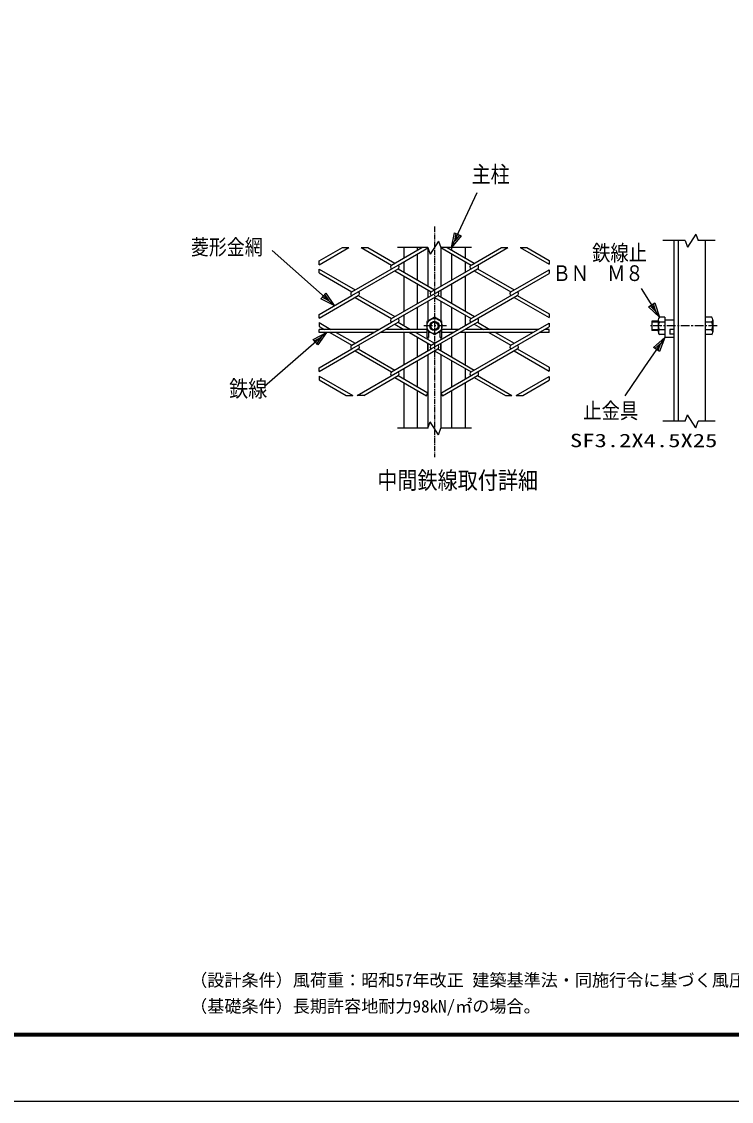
# Model space of a CAD drawing. Units: millimetres, scale not verified. Extents: x -4455 to 4455, y -3150 to 3150.
# Drawn here: x 402 to 2444, y -3150 to -45 of the extents above; entities that cross this region are included whole.
import ezdxf
from ezdxf.enums import TextEntityAlignment as Align

# ---------------------------------------------------------------- set-up
doc = ezdxf.new("R2010")
doc.units = ezdxf.units.MM
doc.header["$LTSCALE"] = 20
doc.linetypes.add('USER1', pattern=[1.125, 0.75, -0.125, 0.125, -0.125])
doc.linetypes.add('USER4', pattern=[2, 1.25, -0.25, 0.25, -0.25])
for name, color, linetype, lineweight in [('0-0_1', 7, 'Continuous', 25), ('0-1_2', 7, 'Continuous', 25), ('0-2_0', 4, 'Continuous', 25), ('0-4_EXTCNT-LMEC0', 2, 'Continuous', 25), ('0-7_WAKU', 7, 'Continuous', 25)]:
    doc.layers.add(name, color=color, linetype=linetype, lineweight=lineweight)
doc.layers.add('0-9_D-TTL-TXT', color=7, linetype='Continuous')
doc.styles.add('ＭＳ ゴシック', font='')
doc.styles.get('ＭＳ ゴシック').set_extended_font_data('MS Gothic')

# ---------------------------------------------------------------- blocks, each defined once
blk = doc.blocks.new('C42')
at = {"layer": '0-0_1', "color": 4}
blk.add_line((116716.1, 37343.7), (113134.7, 40506.1), dxfattribs=at)
blk.add_lwpolyline([(116225.5, 38057.1), (116716.1, 37343.7), (115947.5, 37742.3)], close=True, dxfattribs=at)
blk.add_lwpolyline([(116156, 37978.4), (116401.3, 37621.7), (116017, 37821)], dxfattribs=at)
blk = doc.blocks.new('C45')
at = {"layer": '0-0_1', "color": 4}
blk.add_line((116273, 35797.2), (112704.2, 32689.8), dxfattribs=at)
blk.add_lwpolyline([(115501.6, 35404), (116273, 35797.2), (115777.4, 35087.3)], close=True, dxfattribs=at)
blk.add_lwpolyline([(115570.5, 35324.8), (115956.2, 35521.4), (115708.4, 35166.4)], dxfattribs=at)
blk = doc.blocks.new('C44')
at = {"layer": '0-0_1', "color": 4}
blk.add_line((135729.1, 35507.4), (134573.6, 33820.7), dxfattribs=at)
blk.add_lwpolyline([(135081.1, 34933.1), (135729.1, 35507.4), (135427.6, 34695.7)], close=True, dxfattribs=at)
blk.add_lwpolyline([(135167.7, 34873.7), (135491.7, 35160.9), (135341, 34755.1)], dxfattribs=at)
blk = doc.blocks.new('C43')
at = {"layer": '0-0_1', "color": 4}
blk.add_line((135422.4, 36674), (134398.6, 38324.4), dxfattribs=at)
blk.add_lwpolyline([(135158.1, 37498.6), (135422.4, 36674), (134801.2, 37277.1)], close=True, dxfattribs=at)
blk.add_lwpolyline([(135068.9, 37443.2), (135201, 37030.9), (134890.4, 37332.5)], dxfattribs=at)
blk = doc.blocks.new('C41')
at = {"layer": '0-0_1', "color": 4}
blk.add_line((123468.4, 40684.1), (124940, 43849.3), dxfattribs=at)
blk.add_lwpolyline([(124013, 41357.3), (123468.4, 40684.1), (123632.1, 41534.4)], close=True, dxfattribs=at)
blk.add_lwpolyline([(123917.8, 41401.6), (123645.5, 41065), (123727.4, 41490.1)], dxfattribs=at)

msp = doc.modelspace()

# ---------------------------------------------------------------- linework, layer by layer
at = {"layer": '0-0_1', "color": 4, "linetype": 'USER1'}
msp.add_line((1589.79, -634.46), (1589.79, -1297.06), dxfattribs=at)
at = {"layer": '0-0_1', "color": 4}
for p, q in [((1601.64, -676.01), (1577.95, -713.26)), ((1601.64, -676.01), (1608.42, -694.64)), ((2311.08, -674.64), (2247.1, -674.64)), ((2311.08, -674.64), (2317.86, -693.26)), ((2341.55, -656.01), (2317.86, -693.26)), ((2341.55, -656.01), (2348.33, -674.64)), ((2397.66, -674.64), (2348.33, -674.64)), ((1324.87, -694.64), (1343.5, -694.64)), ((1379.09, -694.64), (1397.71, -694.64)), ((1571.17, -694.64), (1483.13, -694.64)), ((1571.17, -694.64), (1577.95, -713.26)), ((1696.46, -694.64), (1608.42, -694.64)), ((1782.51, -694.64), (1801.13, -694.64)), ((1836.73, -694.64), (1855.35, -694.64)), ((1258.08, -743.95), (1258.08, -733.2)), ((1919.61, -731.74), (1919.61, -742.49)), ((1258.08, -767.63), (1258.08, -756.88)), ((1919.61, -758.34), (1919.61, -769.09)), ((1258.08, -897.56), (1258.08, -886.81)), ((1919.61, -885.35), (1919.61, -896.1)), ((1258.08, -910.49), (1258.08, -921.25)), ((1258.08, -938.98), (1258.08, -929.98)), ((1919.61, -911.95), (1919.61, -922.71)), ((1919.61, -938.98), (1919.61, -929.98)), ((2233.97, -909.47), (2215.63, -909.47)), ((2233.97, -930.81), (2215.63, -930.81)), ((1258.08, -1051.17), (1258.08, -1040.42)), ((1919.61, -1038.96), (1919.61, -1049.72)), ((1258.08, -1064.11), (1258.08, -1074.86)), ((1919.61, -1065.57), (1919.61, -1076.32)), ((1566.51, -1120.82), (1571.17, -1112.76)), ((1608.42, -1113.13), (1613.07, -1121.19)), ((1336.23, -1119.98), (1354.86, -1119.98)), ((1386.35, -1119.98), (1367.73, -1119.98)), ((1793.87, -1119.98), (1812.49, -1119.98)), ((1825.36, -1119.98), (1843.99, -1119.98)), ((2311.08, -1194.32), (2317.86, -1175.7)), ((2341.55, -1212.95), (2317.86, -1175.7)), ((1571.17, -1214.32), (1577.95, -1195.7)), ((1601.64, -1232.95), (1577.95, -1195.7)), ((2311.08, -1194.32), (2247.1, -1194.32)), ((2341.55, -1212.95), (2348.33, -1194.32)), ((2397.66, -1194.32), (2348.33, -1194.32)), ((1571.17, -1214.32), (1483.13, -1214.32)), ((1601.64, -1232.95), (1608.42, -1214.32)), ((1696.46, -1214.32), (1608.42, -1214.32))]:
    msp.add_line(p, q, dxfattribs=at)
at = {"layer": '0-0_1'}
for p, q in [((2278.97, -674.64), (2278.97, -1194.32)), ((2290.97, -674.64), (2290.97, -1194.32)), ((2368.97, -674.64), (2368.97, -1194.32)), ((1258.08, -743.95), (1343.5, -694.64)), ((1258.08, -733.2), (1324.87, -694.64)), ((1379.09, -694.64), (1466.39, -745.04)), ((1397.71, -694.64), (1475.7, -739.66)), ((1466.39, -745.04), (1553.69, -694.64)), ((1485.01, -745.04), (1572.31, -694.64)), ((1501.75, -694.64), (1501.75, -724.62)), ((1540.34, -694.64), (1540.34, -702.34)), ((1540.34, -713.1), (1540.34, -787.73)), ((1571.17, -694.64), (1571.17, -805.53)), ((1608.42, -694.64), (1608.42, -805.9)), ((1626.53, -694.64), (1704.52, -739.66)), ((1639.27, -694.64), (1639.27, -701.99)), ((1639.27, -712.74), (1639.27, -788.09)), ((1677.84, -694.64), (1677.84, -724.26)), ((1713.83, -745.04), (1801.13, -694.64)), ((1836.73, -694.64), (1919.61, -742.49)), ((1855.35, -694.64), (1919.61, -731.74)), ((1351.98, -821.85), (1485.01, -745.04)), ((1501.75, -735.38), (1501.75, -765.45)), ((1580.8, -821.85), (1713.83, -745.04)), ((1677.84, -735.01), (1677.84, -765.82)), ((1258.08, -756.88), (1361.29, -816.47)), ((1258.08, -767.63), (1351.98, -821.85)), ((1351.98, -832.6), (1485.01, -755.79)), ((1475.7, -761.17), (1580.8, -821.85)), ((1485.01, -755.79), (1590.11, -816.47)), ((1501.75, -776.21), (1501.75, -878.24)), ((1599.42, -821.85), (1713.83, -755.79)), ((1695.21, -898.65), (1919.61, -769.09)), ((1704.52, -761.17), (1809.62, -821.84)), ((1713.83, -755.79), (1818.93, -816.47)), ((1809.62, -821.84), (1919.61, -758.34)), ((1540.34, -798.48), (1540.33, -855.96)), ((1639.27, -798.84), (1639.27, -855.6)), ((1677.84, -776.57), (1677.84, -877.87)), ((1258.08, -886.81), (1351.98, -832.6)), ((1258.08, -897.56), (1370.6, -832.6)), ((1361.29, -837.97), (1466.39, -898.65)), ((1370.6, -832.6), (1475.7, -893.28)), ((1466.39, -898.65), (1599.42, -821.85)), ((1466.39, -909.4), (1599.42, -832.6)), ((1571.17, -816.29), (1571.17, -838.16)), ((1580.8, -975.46), (1828.24, -832.6)), ((1590.11, -837.97), (1695.21, -898.65)), ((1704.95, -893.52), (1599.42, -832.6)), ((1608.42, -816.65), (1608.42, -837.79)), ((1818.93, -837.97), (1919.61, -896.1)), ((1828.24, -832.6), (1919.61, -885.35)), ((1540.33, -866.71), (1540.33, -929.98)), ((1571.17, -848.91), (1571.17, -905.89)), ((1608.42, -848.54), (1608.42, -905.89)), ((1639.27, -866.36), (1639.27, -929.98)), ((1501.75, -888.99), (1501.75, -919.07)), ((1589.79, -895.14), (1568.14, -907.64)), ((1611.44, -907.64), (1589.79, -895.14)), ((1677.84, -888.62), (1677.84, -919.43)), ((2252.3, -895.14), (2236.97, -895.14)), ((2252.3, -895.14), (2252.3, -953.47)), ((2387.63, -895.14), (2368.97, -895.14)), ((1258.08, -910.49), (1291.83, -929.98)), ((1258.08, -921.25), (1273.21, -929.98)), ((1430.75, -929.98), (1258.08, -929.98)), ((1351.98, -975.46), (1466.39, -909.4)), ((1351.98, -986.21), (1485.01, -909.4)), ((1568.14, -929.98), (1449.38, -929.98)), ((1475.7, -914.78), (1502.03, -929.98)), ((1485.01, -909.4), (1520.65, -929.98)), ((1501.75, -929.82), (1501.75, -929.98)), ((1568.14, -907.64), (1568.14, -953.47)), ((1580.8, -986.21), (1713.83, -909.4)), ((1611.44, -953.47), (1611.44, -907.64)), ((1659.57, -929.98), (1611.44, -929.98)), ((1888.39, -929.98), (1678.2, -929.98)), ((1695.21, -1052.27), (1919.61, -922.71)), ((1704.52, -914.78), (1730.84, -929.98)), ((1713.83, -909.4), (1749.47, -929.98)), ((1809.62, -975.46), (1919.61, -911.95)), ((1919.61, -929.98), (1907.01, -929.98)), ((2233.97, -902.22), (2233.97, -938.06)), ((2252.3, -909.3), (2236.97, -909.3)), ((2252.3, -930.97), (2236.97, -930.97)), ((2278.97, -903.47), (2252.3, -903.47)), ((2267.3, -930.14), (2267.3, -943.47)), ((2278.97, -930.14), (2267.3, -930.14)), ((2387.61, -909.3), (2368.97, -909.3)), ((2387.64, -930.97), (2368.97, -930.97)), ((2390.63, -902.21), (2390.63, -938.07)), ((1415.16, -938.98), (1258.08, -938.98)), ((1288.8, -938.98), (1351.98, -975.46)), ((1307.42, -938.98), (1361.29, -970.08)), ((1568.14, -938.98), (1433.79, -938.98)), ((1501.75, -938.98), (1501.75, -1031.85)), ((1517.61, -938.98), (1580.8, -975.46)), ((1536.24, -938.98), (1590.11, -970.08)), ((1540.33, -938.98), (1540.33, -941.34)), ((1540.33, -952.1), (1540.33, -1009.58)), ((1568.14, -932.64), (1589.79, -945.14)), ((1573.14, -953.47), (1568.14, -953.47)), ((1571.17, -953.47), (1571.17, -959.15)), ((1573.14, -935.53), (1573.14, -953.47)), ((1579.13, -938.98), (1573.14, -938.98)), ((1589.79, -945.14), (1611.44, -932.64)), ((1606.44, -938.98), (1600.46, -938.98)), ((1606.44, -953.47), (1606.44, -935.52)), ((1611.44, -953.47), (1606.44, -953.47)), ((1608.42, -953.47), (1608.42, -959.51)), ((1643.98, -938.98), (1611.44, -938.98)), ((1639.27, -938.98), (1639.27, -941.7)), ((1639.27, -952.45), (1639.27, -1009.22)), ((1872.8, -938.98), (1662.61, -938.98)), ((1677.84, -938.98), (1677.83, -1031.48)), ((1746.43, -938.98), (1809.62, -975.46)), ((1765.06, -938.98), (1818.93, -970.08)), ((1919.61, -938.98), (1891.42, -938.98)), ((2233.97, -933.47), (2215.63, -933.47)), ((2252.3, -945.14), (2236.97, -945.14)), ((2278.97, -953.47), (2252.3, -953.47)), ((2278.97, -943.47), (2267.3, -943.47)), ((2387.69, -945.14), (2368.97, -945.14)), ((1258.08, -1040.42), (1351.98, -986.21)), ((1258.08, -1051.17), (1370.6, -986.21)), ((1361.29, -991.59), (1466.39, -1052.26)), ((1367.73, -1119.98), (1599.42, -986.21)), ((1370.6, -986.21), (1475.7, -1046.89)), ((1466.39, -1052.26), (1580.8, -986.21)), ((1571.17, -969.9), (1571.17, -991.77)), ((1571.17, -991.77), (1571.17, -969.9)), ((1590.11, -991.59), (1695.21, -1052.27)), ((1599.42, -986.21), (1704.52, -1046.89)), ((1608.42, -970.27), (1608.42, -991.4)), ((1608.42, -991.4), (1608.42, -970.27)), ((1608.42, -1113.13), (1828.24, -986.21)), ((1818.93, -991.59), (1919.61, -1049.72)), ((1828.24, -986.21), (1919.61, -1038.96)), ((1540.33, -1020.33), (1540.33, -1094.95)), ((1571.17, -1002.52), (1571.17, -1112.76)), ((1608.42, -1002.16), (1608.42, -1113.13)), ((1639.27, -1019.97), (1639.27, -1095.31)), ((1501.75, -1042.6), (1501.75, -1072.68)), ((1677.83, -1042.24), (1677.83, -1073.05)), ((1258.08, -1064.11), (1354.86, -1119.98)), ((1258.08, -1074.86), (1336.23, -1119.98)), ((1386.35, -1119.98), (1485.01, -1063.02)), ((1475.7, -1068.39), (1566.51, -1120.82)), ((1485.01, -1063.02), (1571.17, -1112.76)), ((1501.75, -1083.43), (1501.75, -1214.32)), ((1613.07, -1121.19), (1713.83, -1063.02)), ((1677.83, -1083.8), (1677.83, -1214.32)), ((1704.52, -1068.39), (1793.87, -1119.98)), ((1713.83, -1063.02), (1812.49, -1119.98)), ((1825.36, -1119.98), (1919.61, -1065.57)), ((1843.99, -1119.98), (1919.61, -1076.32)), ((1540.33, -1105.7), (1540.32, -1214.32)), ((1571.17, -1112.76), (1571.17, -1214.32)), ((1608.42, -1113.13), (1608.42, -1214.32)), ((1639.27, -1106.07), (1639.27, -1214.32))]:
    msp.add_line(p, q, dxfattribs=at)
at = {"layer": '0-0_1', "color": 4, "linetype": 'USER4'}
for p, q in [((1624.03, -920.14), (1556.08, -920.14)), ((2403.78, -920.14), (2211.92, -920.14))]:
    msp.add_line(p, q, dxfattribs=at)
at = {"layer": '0-0_1'}
for points in [[(1607.91, -694.64), (1695.21, -745.04), (1782.51, -694.64)], [(2233.97, -906.81), (2215.63, -906.81), (2215.63, -933.47)]]:
    msp.add_lwpolyline(points, dxfattribs=at)
for radius in [21.65, 13.33]:
    msp.add_circle((1589.79, -920.14), radius, dxfattribs=at)
at = {"layer": '0-0_1', "color": 4}
msp.add_circle((1589.79, -920.14), 10.67, dxfattribs=at)
at = {"layer": '0-0_1'}
for centre, radius, start, end in [((1469.49, -750.41), 6.21, 120.00161, 239.99838), ((1481.91, -750.41), 6.21, 300.00168, 59.99832), ((1698.31, -750.41), 6.21, 120.00161, 239.99838), ((1710.73, -750.41), 6.21, 300.00168, 59.99832), ((1355.08, -827.22), 6.21, 120.00161, 239.99838), ((1367.5, -827.22), 6.21, 300.00168, 59.99832), ((1583.9, -827.22), 6.21, 120.00161, 239.99838), ((1596.32, -827.22), 6.21, 300.00168, 59.99832), ((1812.72, -827.22), 6.21, 120.00161, 239.99838), ((1825.14, -827.22), 6.21, 300.00168, 59.99832), ((1469.49, -904.03), 6.21, 120.00161, 239.99838), ((1481.91, -904.03), 6.21, 300.00168, 59.99832), ((1698.31, -904.03), 6.21, 120.00161, 239.99838), ((1710.73, -904.03), 6.21, 300.00168, 59.99832), ((2243.61, -902.2), 9.68, 133.23149, 226.94679), ((2381, -902.2), 9.68, 313.05395, 46.76926), ((2255.15, -920.2), 21.18, 149.07794, 210.64148), ((2244.22, -938.11), 10.17, 135.46316, 224.1324), ((2369.45, -920.2), 21.18, 329.3584, 30.92194), ((2380.38, -938.11), 10.17, 315.86685, 44.53607), ((1355.08, -980.83), 6.21, 120.00161, 239.99838), ((1367.5, -980.83), 6.21, 300.00168, 59.99832), ((1583.9, -980.83), 6.21, 120.00161, 239.99838), ((1596.32, -980.83), 6.21, 300.00168, 59.99832), ((1812.72, -980.83), 6.21, 120.00161, 239.99838), ((1825.14, -980.83), 6.21, 300.00168, 59.99832), ((1469.49, -1057.64), 6.21, 120.00161, 239.99838), ((1481.91, -1057.64), 6.21, 300.00168, 59.99832), ((1698.31, -1057.64), 6.21, 120.00161, 239.99838), ((1710.73, -1057.64), 6.21, 300.00168, 59.99832)]:
    msp.add_arc(centre, radius, start, end, dxfattribs=at)
at = {"layer": '0-1_2'}
msp.add_line((2368.97, -904.01), (2368.97, -936.29), dxfattribs=at)
at = {"layer": '0-4_EXTCNT-LMEC0', "color": 4}
msp.add_line((2194.53, -1037.81), (2137.47, -1121.38), dxfattribs=at)
at = {"layer": '0-7_WAKU', "color": 3}
msp.add_lwpolyline([(-4455, 3150), (4455, 3150), (4455, -3150), (-4455, -3150)], close=True, dxfattribs=at)
at = {"layer": '0-7_WAKU'}
for points in [[(-4155, 2962.5), (4155, 2962.5), (4155, -2962.5), (-4155, -2962.5)], [(-4153.13, 2960.62), (4153.12, 2960.62), (4153.12, -2960.63), (-4153.13, -2960.63)], [(-4151.25, 2958.75), (4151.25, 2958.75), (4151.25, -2958.75), (-4151.25, -2958.75)], [(-4149.38, 2956.87), (4149.37, 2956.87), (4149.37, -2956.88), (-4149.38, -2956.88)], [(-4147.5, 2955), (4147.5, 2955), (4147.5, -2955), (-4147.5, -2955)]]:
    msp.add_lwpolyline(points, close=True, dxfattribs=at)

# ---------------------------------------------------------------- block references
at = {"layer": '0-2_0', "xscale": 0.05, "yscale": 0.05}
for name in ['C41', 'C42', 'C43', 'C45', 'C44']:
    msp.add_blockref(name, (-4534.15, -2728.84), dxfattribs=at)

# ---------------------------------------------------------------- texts
at = {"layer": '0-0_1', "color": 4, "style": 'ＭＳ ゴシック', "width": 0.85}
for s, height, p in [('主柱', 47.36, (1696.55, -522.12)), ('菱形金網', 44.57, (889.05, -728.97)), ('鉄線止', 45.45, (2043.42, -746.35)), ('ＢＮ\u3000Ｍ８', 45.16, (1929.81, -804.46)), ('鉄線', 47.36, (999.09, -1138.45)), ('止金具', 45.45, (2018.01, -1200.06)), ('中間鉄線取付詳細', 49.84, (1425.49, -1403.91))]:
    msp.add_text(s, height=height, dxfattribs=at).set_placement(p, align=Align.BOTTOM_LEFT)
at = {"layer": '0-4_EXTCNT-LMEC0', "color": 4, "style": 'ＭＳ ゴシック', "width": 1.35}
msp.add_text('SF3.2X4.5X25', height=38.48, dxfattribs=at).set_placement((1979.85, -1280.24), align=Align.BOTTOM_LEFT)
at = {"layer": '0-9_D-TTL-TXT', "style": 'ＭＳ ゴシック'}
for s, p in [('（設計条件）風荷重：昭和57年改正 建築基準法・同施行令に基づく風圧力に準拠。', (886.94, -2830.2)), ('（基礎条件）長期許容地耐力98kN/㎡の場合。', (886.94, -2905.2))]:
    msp.add_text(s, height=36.08, dxfattribs=at).set_placement(p, align=Align.BOTTOM_LEFT)

doc.saveas('drawing.dxf')
